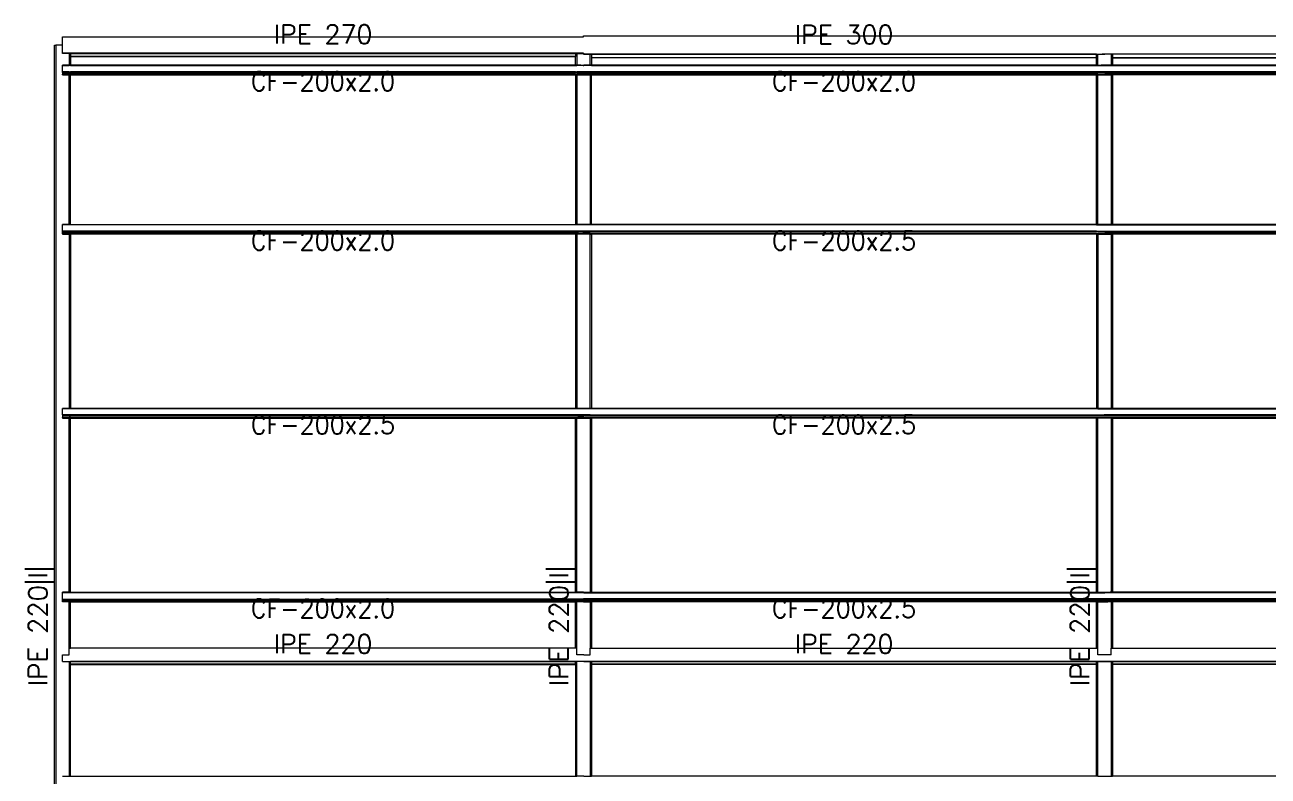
# Model space of a CAD drawing. Header units: millimetres. Extents: x 0 to 149, y -64 to 103.
# Drawn here: x 16.42 to 26.56, y 79.39 to 85.52 of the extents above; entities that cross this region are included whole.
import ezdxf
from ezdxf.enums import TextEntityAlignment as Align

# ---------------------------------------------------------------- set-up
doc = ezdxf.new("R2010")
doc.units = ezdxf.units.MM
doc.layers.add('BARRAS_DE_ACERO', color=7, linetype='Continuous', lineweight=9)
doc.layers.add('REFERENCIA_DE_LAS_BARRAS', color=2, linetype='Continuous', lineweight=9)
doc.styles.add('CYPETXT', font='romans__.ttf', dxfattribs={"height": 0.2})

msp = doc.modelspace()

# ---------------------------------------------------------------- linework, layer by layer
at = {"layer": 'BARRAS_DE_ACERO'}
for p, q in [((16.725, 85.419), (20.975, 85.419)), ((16.725, 85.352), (16.725, 85.419)), ((20.975, 85.419), (20.975, 85.427)), ((16.66, 85.352), (16.67, 85.352)), ((16.66, 75.402), (16.66, 85.352)), ((16.67, 85.352), (16.67, 75.402)), ((16.725, 85.284), (16.725, 85.285)), ((16.78, 85.285), (16.725, 85.285)), ((20.975, 85.285), (16.78, 85.285)), ((16.78, 85.284), (16.78, 85.188)), ((16.79, 85.284), (20.91, 85.284)), ((20.91, 85.259), (16.79, 85.259)), ((16.79, 85.258), (16.79, 85.259)), ((16.79, 85.258), (16.79, 85.188)), ((20.91, 85.284), (20.92, 85.284)), ((20.91, 85.284), (20.91, 85.259)), ((20.91, 85.188), (20.91, 85.258)), ((20.92, 85.284), (20.92, 85.284)), ((20.92, 85.284), (20.975, 85.284)), ((20.975, 85.285), (20.975, 85.284)), ((20.975, 85.277), (20.975, 85.284)), ((20.975, 85.277), (20.978, 85.277)), ((20.975, 85.277), (20.975, 85.277)), ((20.975, 85.277), (20.978, 85.277)), ((20.978, 85.277), (20.978, 85.277)), ((20.978, 85.277), (21.03, 85.277)), ((21.03, 85.277), (25.16, 85.277)), ((21.04, 85.276), (21.03, 85.276)), ((25.16, 85.276), (25.17, 85.276)), ((25.16, 85.248), (25.16, 85.276)), ((25.16, 85.247), (25.16, 85.248)), ((25.16, 85.188), (25.16, 85.247)), ((25.17, 85.277), (25.205, 85.277)), ((25.17, 85.276), (25.17, 85.277)), ((25.17, 85.188), (25.17, 85.276)), ((25.28, 85.277), (25.205, 85.277)), ((25.28, 85.276), (25.28, 85.277)), ((25.29, 85.276), (25.28, 85.276)), ((25.29, 85.248), (29.407, 85.248)), ((25.29, 85.247), (25.29, 85.248)), ((29.407, 85.247), (25.29, 85.247)), ((25.29, 85.247), (25.29, 85.188)), ((16.725, 85.188), (16.725, 85.187)), ((16.728, 85.188), (16.725, 85.188)), ((16.725, 85.186), (16.725, 85.187)), ((16.725, 85.187), (16.728, 85.187)), ((16.725, 85.184), (16.725, 85.186)), ((16.725, 85.186), (16.728, 85.186)), ((16.725, 85.133), (16.725, 85.184)), ((16.725, 85.184), (16.728, 85.184)), ((16.725, 85.132), (16.728, 85.132)), ((16.725, 85.13), (16.725, 85.132)), ((16.725, 85.129), (16.725, 85.13)), ((16.725, 85.13), (16.728, 85.13)), ((16.725, 85.129), (16.78, 85.129)), ((16.725, 85.129), (16.725, 85.129)), ((16.725, 85.127), (16.725, 85.114)), ((16.78, 85.127), (16.725, 85.127)), ((16.725, 85.113), (16.725, 85.114)), ((21.009, 85.113), (16.725, 85.113)), ((16.725, 85.111), (16.725, 85.113)), ((16.725, 85.109), (16.725, 85.111)), ((21.04, 85.111), (16.725, 85.111)), ((16.725, 85.109), (16.728, 85.109)), ((16.728, 85.188), (16.78, 85.188)), ((16.728, 85.188), (16.78, 85.188)), ((16.728, 85.186), (16.78, 85.186)), ((16.78, 85.184), (16.728, 85.184)), ((16.78, 85.133), (16.728, 85.133)), ((16.78, 85.132), (16.728, 85.132)), ((16.78, 85.13), (16.728, 85.13)), ((16.728, 85.109), (16.78, 85.109)), ((16.78, 85.188), (16.79, 85.188)), ((16.79, 85.188), (16.78, 85.188)), ((16.79, 85.186), (16.78, 85.186)), ((16.79, 85.184), (16.78, 85.184)), ((16.78, 85.133), (16.79, 85.133)), ((16.78, 85.132), (16.79, 85.132)), ((16.78, 85.13), (16.79, 85.13)), ((16.79, 85.129), (16.78, 85.129)), ((16.79, 85.129), (16.78, 85.129)), ((16.78, 85.127), (16.79, 85.127)), ((16.78, 83.888), (16.78, 85.109)), ((20.91, 85.188), (16.79, 85.188)), ((16.79, 85.187), (20.91, 85.187)), ((20.91, 85.186), (16.79, 85.186)), ((20.91, 85.133), (16.79, 85.133)), ((18.979, 85.132), (16.79, 85.132)), ((16.79, 85.13), (20.91, 85.13)), ((16.79, 85.129), (17.787, 85.129)), ((16.79, 85.129), (20.91, 85.129)), ((16.79, 85.127), (20.91, 85.127)), ((16.79, 85.109), (20.91, 85.109)), ((17.787, 85.129), (20.91, 85.129)), ((20.91, 85.132), (18.979, 85.132)), ((20.91, 85.188), (20.92, 85.188)), ((20.92, 85.187), (20.91, 85.187)), ((20.91, 85.186), (20.92, 85.186)), ((20.91, 85.133), (20.92, 85.133)), ((20.91, 85.132), (20.92, 85.132)), ((20.92, 85.13), (20.91, 85.13)), ((20.92, 85.129), (20.91, 85.129)), ((20.92, 85.129), (20.91, 85.129)), ((20.92, 85.127), (20.91, 85.127)), ((20.91, 85.109), (20.92, 85.109)), ((20.91, 85.109), (20.91, 83.888)), ((20.92, 85.188), (20.963, 85.188)), ((20.952, 85.187), (20.92, 85.187)), ((20.972, 85.186), (20.92, 85.186)), ((21.03, 85.133), (20.92, 85.133)), ((20.92, 85.132), (21.04, 85.132)), ((20.92, 85.13), (21.04, 85.13)), ((25.16, 85.129), (20.92, 85.129)), ((20.92, 85.129), (21.03, 85.129)), ((20.92, 85.127), (25.16, 85.127)), ((20.92, 85.109), (20.978, 85.109)), ((20.92, 85.109), (20.92, 83.888)), ((20.952, 85.187), (20.972, 85.187)), ((20.963, 85.188), (20.972, 85.188)), ((20.972, 85.188), (20.978, 85.188)), ((20.972, 85.187), (20.978, 85.187)), ((20.972, 85.187), (20.972, 85.187)), ((20.972, 85.186), (20.972, 85.186)), ((20.973, 85.184), (20.978, 85.184)), ((20.978, 85.188), (21.03, 85.188)), ((20.978, 85.188), (21.03, 85.188)), ((21.03, 85.187), (20.978, 85.187)), ((21.03, 85.186), (20.978, 85.186)), ((21.03, 85.184), (20.978, 85.184)), ((20.978, 85.109), (21.03, 85.109)), ((25.16, 85.113), (21.009, 85.113)), ((21.04, 85.188), (21.03, 85.188)), ((21.03, 85.187), (21.04, 85.187)), ((21.04, 85.186), (21.03, 85.186)), ((21.04, 85.184), (21.03, 85.184)), ((21.04, 85.133), (21.03, 85.133)), ((22.037, 85.129), (21.03, 85.129)), ((25.16, 85.188), (21.04, 85.188)), ((25.16, 85.187), (21.04, 85.187)), ((25.16, 85.186), (21.04, 85.186)), ((21.04, 85.184), (25.16, 85.184)), ((21.04, 85.133), (25.16, 85.133)), ((25.16, 85.13), (21.04, 85.13)), ((25.165, 85.111), (21.04, 85.111)), ((21.04, 85.109), (25.16, 85.109)), ((25.16, 85.129), (22.037, 85.129)), ((25.168, 85.188), (25.16, 85.188)), ((25.16, 85.188), (25.17, 85.188)), ((25.16, 85.187), (25.17, 85.187)), ((25.17, 85.186), (25.16, 85.186)), ((25.16, 85.184), (25.17, 85.184)), ((25.17, 85.133), (25.16, 85.133)), ((25.17, 85.13), (25.16, 85.13)), ((25.17, 85.129), (25.16, 85.129)), ((25.17, 85.129), (25.16, 85.129)), ((25.16, 85.127), (25.17, 85.127)), ((25.17, 85.114), (25.16, 85.114)), ((25.16, 85.113), (25.17, 85.113)), ((25.16, 83.888), (25.16, 85.109)), ((25.17, 85.111), (25.165, 85.111)), ((25.168, 85.188), (25.17, 85.188)), ((25.17, 85.188), (25.213, 85.188)), ((25.17, 85.188), (25.17, 85.188)), ((25.17, 85.188), (25.17, 85.188)), ((25.17, 85.188), (25.17, 85.188)), ((25.17, 85.188), (25.228, 85.188)), ((25.17, 85.187), (25.197, 85.187)), ((25.17, 85.187), (25.17, 85.187)), ((25.222, 85.186), (25.17, 85.186)), ((25.17, 85.184), (25.228, 85.184)), ((25.17, 85.133), (25.228, 85.133)), ((25.17, 85.133), (25.17, 85.133)), ((25.17, 85.132), (25.17, 85.132)), ((25.228, 85.132), (25.17, 85.132)), ((25.17, 85.13), (25.17, 85.13)), ((25.17, 85.13), (25.228, 85.13)), ((25.17, 85.129), (25.17, 85.129)), ((25.228, 85.129), (25.17, 85.129)), ((25.228, 85.129), (25.17, 85.129)), ((25.17, 85.129), (25.17, 85.129)), ((25.17, 85.114), (25.17, 85.114)), ((29.407, 85.114), (25.17, 85.114)), ((25.17, 85.113), (25.17, 85.113)), ((29.407, 85.113), (25.17, 85.113)), ((25.17, 85.111), (25.17, 85.111)), ((25.17, 85.111), (29.407, 85.111)), ((25.17, 85.109), (25.228, 85.109)), ((25.222, 85.187), (25.197, 85.187)), ((25.222, 85.188), (25.213, 85.188)), ((25.222, 85.188), (25.228, 85.188)), ((25.228, 85.187), (25.222, 85.187)), ((25.222, 85.186), (25.228, 85.186)), ((29.478, 85.188), (25.228, 85.188)), ((25.228, 85.188), (25.28, 85.188)), ((25.244, 85.187), (25.228, 85.187)), ((25.228, 85.186), (25.26, 85.186)), ((25.228, 85.184), (25.29, 85.184)), ((29.478, 85.133), (25.228, 85.133)), ((25.228, 85.132), (29.407, 85.132)), ((25.228, 85.13), (25.28, 85.13)), ((25.228, 85.129), (33.657, 85.129)), ((29.478, 85.186), (25.26, 85.186)), ((25.28, 85.13), (29.47, 85.13)), ((16.725, 83.888), (16.725, 83.887)), ((16.728, 83.888), (16.725, 83.888)), ((16.725, 83.886), (16.725, 83.887)), ((16.728, 83.887), (16.725, 83.887)), ((16.728, 83.886), (16.725, 83.886)), ((16.725, 83.884), (16.725, 83.886)), ((16.725, 83.833), (16.725, 83.884)), ((16.725, 83.884), (16.728, 83.884)), ((16.771, 83.888), (16.728, 83.888)), ((16.728, 83.887), (20.956, 83.887)), ((20.975, 83.886), (16.728, 83.886)), ((20.975, 83.884), (16.728, 83.884)), ((16.771, 83.888), (20.975, 83.888)), ((16.78, 83.888), (16.79, 83.888)), ((16.79, 83.888), (20.91, 83.888)), ((20.956, 83.887), (20.975, 83.887)), ((20.975, 83.887), (20.975, 83.888)), ((20.975, 83.888), (21.03, 83.888)), ((20.975, 83.888), (20.975, 83.888)), ((20.975, 83.888), (21.03, 83.888)), ((25.16, 83.887), (20.975, 83.887)), ((20.975, 83.886), (20.975, 83.887)), ((20.975, 83.887), (20.975, 83.887)), ((20.975, 83.886), (20.975, 83.886)), ((25.17, 83.884), (20.975, 83.884)), ((20.975, 83.884), (20.975, 83.884)), ((21.03, 83.888), (25.16, 83.888)), ((25.16, 83.888), (21.04, 83.888)), ((25.16, 83.888), (25.17, 83.888)), ((25.16, 83.888), (25.16, 83.888)), ((25.16, 83.888), (25.17, 83.888)), ((25.17, 83.887), (25.16, 83.887)), ((25.16, 83.886), (25.17, 83.886)), ((25.222, 83.888), (25.17, 83.888)), ((25.17, 83.888), (25.222, 83.888)), ((25.17, 83.887), (29.478, 83.887)), ((25.222, 83.886), (25.17, 83.886)), ((25.17, 83.884), (25.222, 83.884)), ((25.222, 83.888), (25.228, 83.888)), ((29.531, 83.888), (25.222, 83.888)), ((25.222, 83.886), (29.478, 83.886)), ((33.657, 83.884), (25.222, 83.884)), ((25.228, 83.888), (25.28, 83.888)), ((25.29, 83.888), (29.407, 83.888)), ((16.725, 83.832), (16.725, 83.833)), ((16.725, 83.833), (16.728, 83.833)), ((16.725, 83.83), (16.725, 83.832)), ((16.728, 83.832), (16.725, 83.832)), ((16.725, 83.829), (16.725, 83.83)), ((16.725, 83.83), (16.728, 83.83)), ((16.725, 83.829), (16.725, 83.829)), ((16.725, 83.827), (16.725, 83.829)), ((16.725, 83.829), (16.78, 83.829)), ((16.725, 83.829), (16.79, 83.829)), ((16.725, 83.814), (16.725, 83.827)), ((16.725, 83.827), (16.79, 83.827)), ((16.725, 83.813), (16.725, 83.814)), ((16.78, 83.814), (16.725, 83.814)), ((16.725, 83.811), (16.725, 83.813)), ((16.778, 83.813), (16.725, 83.813)), ((16.78, 83.833), (16.728, 83.833)), ((16.728, 83.832), (16.78, 83.832)), ((16.78, 83.83), (16.728, 83.83)), ((16.78, 83.813), (16.778, 83.813)), ((20.975, 83.833), (16.78, 83.833)), ((16.78, 83.832), (16.79, 83.832)), ((16.78, 83.83), (16.79, 83.83)), ((16.79, 83.829), (16.78, 83.829)), ((20.91, 83.814), (16.78, 83.814)), ((16.78, 83.813), (16.79, 83.813)), ((16.79, 83.811), (16.78, 83.811)), ((16.78, 83.809), (16.79, 83.809)), ((20.975, 83.832), (16.79, 83.832)), ((20.975, 83.83), (16.79, 83.83)), ((20.91, 83.829), (16.79, 83.829)), ((16.79, 83.829), (20.975, 83.829)), ((20.91, 83.827), (16.79, 83.827)), ((20.91, 83.813), (16.79, 83.813)), ((20.92, 83.811), (16.79, 83.811)), ((20.975, 83.829), (20.91, 83.829)), ((20.972, 83.827), (20.91, 83.827)), ((20.92, 83.814), (20.91, 83.814)), ((20.92, 83.809), (20.91, 83.809)), ((20.91, 83.809), (20.91, 82.388)), ((20.933, 83.814), (20.92, 83.814)), ((20.92, 83.811), (20.973, 83.811)), ((20.933, 83.814), (20.969, 83.814)), ((20.933, 83.813), (20.972, 83.813)), ((20.972, 83.814), (20.969, 83.814)), ((20.972, 83.827), (20.975, 83.827)), ((20.975, 83.829), (20.975, 83.829)), ((20.975, 83.829), (20.975, 83.829)), ((20.975, 83.827), (20.975, 83.829)), ((21.03, 83.829), (20.975, 83.829)), ((20.975, 83.829), (20.975, 83.829)), ((20.975, 83.829), (20.975, 83.829)), ((20.975, 83.827), (20.975, 83.827)), ((20.975, 83.827), (21.03, 83.827)), ((20.975, 83.814), (20.975, 83.827)), ((21.03, 83.814), (20.975, 83.814)), ((20.975, 83.814), (20.975, 83.813)), ((21.04, 83.813), (20.975, 83.813)), ((25.16, 83.834), (20.978, 83.834)), ((25.16, 83.832), (20.978, 83.832)), ((25.16, 83.83), (20.978, 83.83)), ((20.978, 83.811), (21.03, 83.811)), ((25.16, 83.829), (21.03, 83.829)), ((21.04, 83.829), (21.03, 83.829)), ((21.03, 83.827), (21.04, 83.827)), ((21.03, 83.814), (21.039, 83.814)), ((25.228, 83.811), (21.03, 83.811)), ((21.03, 83.809), (21.04, 83.809)), ((21.04, 83.814), (21.039, 83.814)), ((21.04, 83.829), (25.16, 83.829)), ((25.16, 83.827), (21.04, 83.827)), ((21.04, 83.814), (25.228, 83.814)), ((25.16, 83.834), (25.228, 83.834)), ((25.17, 83.83), (25.16, 83.83)), ((25.17, 83.829), (25.16, 83.829)), ((25.17, 83.827), (25.16, 83.827)), ((25.16, 83.809), (25.17, 83.809)), ((25.17, 83.83), (25.18, 83.83)), ((25.17, 83.829), (25.228, 83.829)), ((25.228, 83.827), (25.17, 83.827)), ((25.17, 83.809), (25.17, 82.388)), ((25.17, 83.809), (25.228, 83.809)), ((25.228, 83.83), (25.18, 83.83)), ((25.228, 83.834), (29.407, 83.834)), ((29.407, 83.832), (25.228, 83.832)), ((29.407, 83.83), (25.228, 83.83)), ((25.228, 83.829), (29.407, 83.829)), ((25.228, 83.829), (29.407, 83.829)), ((25.228, 83.827), (29.407, 83.827)), ((29.407, 83.814), (25.228, 83.814)), ((25.228, 83.811), (25.245, 83.811)), ((29.407, 83.811), (25.245, 83.811)), ((25.29, 83.809), (25.28, 83.809)), ((20.978, 82.388), (16.725, 82.388)), ((16.78, 82.388), (16.725, 82.388)), ((16.725, 82.387), (16.79, 82.387)), ((16.725, 82.386), (16.725, 82.387)), ((16.725, 82.386), (21.04, 82.386)), ((16.725, 82.384), (16.725, 82.386)), ((16.725, 82.334), (16.725, 82.384)), ((20.982, 82.384), (16.725, 82.384)), ((16.79, 82.388), (20.91, 82.388)), ((21.03, 82.387), (16.79, 82.387)), ((20.978, 82.388), (21.03, 82.388)), ((20.978, 82.388), (21.03, 82.388)), ((25.17, 82.384), (20.982, 82.384)), ((25.16, 82.388), (21.03, 82.388)), ((21.03, 82.388), (21.04, 82.388)), ((25.16, 82.388), (21.04, 82.388)), ((25.228, 82.386), (21.04, 82.386)), ((25.17, 82.388), (25.16, 82.388)), ((25.17, 82.388), (25.228, 82.388)), ((25.228, 82.388), (25.17, 82.388)), ((25.17, 82.384), (25.228, 82.384)), ((25.228, 82.388), (25.28, 82.388)), ((25.271, 82.388), (25.228, 82.388)), ((29.478, 82.386), (25.228, 82.386)), ((25.271, 82.388), (29.46, 82.388)), ((25.29, 82.388), (29.407, 82.388)), ((29.407, 82.387), (25.29, 82.387)), ((16.725, 82.313), (16.725, 82.314)), ((16.725, 82.314), (20.978, 82.314)), ((16.725, 82.311), (16.725, 82.313)), ((20.978, 82.313), (16.725, 82.313)), ((16.725, 82.311), (16.725, 82.309)), ((20.978, 82.311), (16.725, 82.311)), ((16.725, 82.309), (16.728, 82.309)), ((16.728, 82.309), (16.78, 82.309)), ((21.03, 82.334), (16.78, 82.334)), ((16.78, 82.332), (16.79, 82.332)), ((16.78, 82.33), (16.79, 82.33)), ((16.78, 82.329), (16.79, 82.329)), ((16.78, 82.329), (16.79, 82.329)), ((16.78, 82.327), (16.79, 82.327)), ((16.78, 80.888), (16.78, 82.309)), ((18.978, 82.332), (16.79, 82.332)), ((20.91, 82.33), (16.79, 82.33)), ((16.79, 82.329), (20.92, 82.329)), ((17.895, 82.329), (16.79, 82.329)), ((20.928, 82.327), (16.79, 82.327)), ((16.79, 82.309), (20.91, 82.309)), ((20.92, 82.329), (17.895, 82.329)), ((20.91, 82.332), (18.978, 82.332)), ((20.91, 82.332), (25.17, 82.332)), ((20.91, 82.33), (20.92, 82.33)), ((20.91, 80.888), (20.91, 82.309)), ((20.975, 82.33), (20.92, 82.33)), ((20.92, 82.329), (22.145, 82.329)), ((20.975, 82.329), (20.92, 82.329)), ((20.92, 82.309), (20.978, 82.309)), ((20.928, 82.327), (20.978, 82.327)), ((20.975, 82.33), (25.225, 82.33)), ((25.16, 82.329), (20.975, 82.329)), ((25.17, 82.327), (20.978, 82.327)), ((20.978, 82.314), (21, 82.314)), ((20.978, 82.313), (20.983, 82.313)), ((20.978, 82.311), (21.001, 82.311)), ((20.978, 82.309), (21.03, 82.309)), ((21, 82.313), (20.983, 82.313)), ((25.16, 82.314), (21, 82.314)), ((21, 82.313), (21.023, 82.313)), ((21.03, 82.311), (21.001, 82.311)), ((25.16, 82.313), (21.023, 82.313)), ((21.03, 82.334), (25.222, 82.334)), ((21.03, 82.311), (25.29, 82.311)), ((21.03, 82.309), (21.04, 82.309)), ((25.17, 82.329), (22.145, 82.329)), ((25.16, 82.329), (25.228, 82.329)), ((29.461, 82.314), (25.16, 82.314)), ((25.16, 82.313), (25.29, 82.313)), ((25.16, 80.888), (25.16, 82.309)), ((25.222, 82.332), (25.17, 82.332)), ((29.472, 82.327), (25.17, 82.327)), ((25.17, 82.327), (25.17, 82.327)), ((25.228, 82.309), (25.17, 82.309)), ((25.225, 82.334), (25.222, 82.334)), ((25.225, 82.332), (25.222, 82.332)), ((25.225, 82.334), (25.228, 82.334)), ((25.225, 82.332), (25.228, 82.332)), ((25.225, 82.33), (25.228, 82.33)), ((29.472, 82.334), (25.228, 82.334)), ((29.472, 82.332), (25.228, 82.332)), ((25.228, 82.33), (29.464, 82.33)), ((25.228, 82.329), (25.279, 82.329)), ((25.28, 82.309), (25.228, 82.309)), ((25.279, 82.329), (29.469, 82.329)), ((25.29, 82.313), (29.461, 82.313)), ((29.461, 82.311), (25.29, 82.311)), ((29.47, 82.329), (26.395, 82.329)), ((16.728, 80.888), (16.725, 80.888)), ((16.725, 80.887), (16.725, 80.888)), ((16.725, 80.886), (16.725, 80.887)), ((20.973, 80.887), (16.725, 80.887)), ((20.975, 80.886), (16.725, 80.886)), ((16.725, 80.884), (16.725, 80.886)), ((16.725, 80.833), (16.725, 80.884)), ((20.975, 80.884), (16.725, 80.884)), ((16.725, 80.832), (16.725, 80.833)), ((16.725, 80.833), (16.78, 80.833)), ((16.725, 80.832), (18.979, 80.832)), ((16.725, 80.83), (16.725, 80.832)), ((16.725, 80.829), (16.725, 80.83)), ((16.725, 80.83), (20.975, 80.83)), ((16.771, 80.888), (16.728, 80.888)), ((16.771, 80.888), (16.78, 80.888)), ((16.78, 80.888), (16.79, 80.888)), ((16.78, 80.888), (20.91, 80.888)), ((16.78, 80.833), (20.975, 80.833)), ((16.79, 80.888), (20.91, 80.888)), ((20.975, 80.832), (18.979, 80.832)), ((20.91, 80.888), (20.975, 80.888)), ((20.92, 80.888), (20.91, 80.888)), ((20.975, 80.888), (20.92, 80.888)), ((20.975, 80.887), (20.973, 80.887)), ((20.975, 80.888), (20.975, 80.888)), ((20.975, 80.888), (20.975, 80.888)), ((20.975, 80.887), (20.975, 80.888)), ((20.975, 80.887), (20.978, 80.887)), ((20.975, 80.887), (20.975, 80.886)), ((20.975, 80.886), (20.978, 80.886)), ((20.975, 80.884), (20.975, 80.884)), ((20.978, 80.884), (20.975, 80.884)), ((20.978, 80.832), (20.975, 80.832)), ((20.975, 80.83), (25.218, 80.83)), ((20.975, 80.83), (20.975, 80.829)), ((20.975, 80.83), (20.975, 80.83)), ((25.197, 80.887), (20.978, 80.887)), ((20.978, 80.886), (25.22, 80.886)), ((20.978, 80.884), (25.222, 80.884)), ((25.225, 80.834), (20.978, 80.834)), ((20.978, 80.832), (22.897, 80.832)), ((21.04, 80.888), (25.16, 80.888)), ((22.897, 80.832), (25.222, 80.832)), ((25.16, 80.888), (25.17, 80.888)), ((25.17, 80.888), (25.228, 80.888)), ((25.197, 80.887), (25.221, 80.887)), ((25.22, 80.886), (25.222, 80.886)), ((25.222, 80.887), (25.221, 80.887)), ((25.226, 80.887), (25.222, 80.887)), ((25.228, 80.886), (25.222, 80.886)), ((25.222, 80.884), (25.228, 80.884)), ((25.228, 80.832), (25.222, 80.832)), ((25.228, 80.834), (25.225, 80.834)), ((25.228, 80.83), (25.225, 80.83)), ((25.226, 80.887), (25.228, 80.887)), ((25.228, 80.888), (25.28, 80.888)), ((25.228, 80.888), (25.271, 80.888)), ((25.228, 80.887), (29.471, 80.887)), ((29.407, 80.884), (25.228, 80.884)), ((29.407, 80.834), (25.228, 80.834)), ((25.228, 80.832), (29.407, 80.832)), ((25.228, 80.83), (29.407, 80.83)), ((25.28, 80.888), (25.271, 80.888)), ((29.466, 80.888), (25.28, 80.888)), ((16.79, 80.829), (16.725, 80.829)), ((16.725, 80.829), (16.725, 80.829)), ((16.725, 80.827), (16.725, 80.829)), ((16.725, 80.829), (17.787, 80.829)), ((16.725, 80.827), (20.953, 80.827)), ((16.725, 80.814), (16.725, 80.827)), ((16.725, 80.813), (16.725, 80.814)), ((20.975, 80.814), (16.725, 80.814)), ((16.725, 80.811), (16.725, 80.813)), ((16.725, 80.813), (20.975, 80.813)), ((16.725, 80.809), (16.725, 80.811)), ((16.728, 80.811), (16.725, 80.811)), ((16.728, 80.809), (16.725, 80.809)), ((16.78, 80.811), (16.728, 80.811)), ((20.975, 80.811), (16.78, 80.811)), ((20.975, 80.829), (16.79, 80.829)), ((16.79, 80.809), (20.91, 80.809)), ((20.975, 80.829), (17.787, 80.829)), ((20.91, 80.432), (20.91, 80.809)), ((20.975, 80.829), (25.16, 80.829)), ((25.16, 80.827), (20.975, 80.827)), ((20.975, 80.827), (20.975, 80.827)), ((20.975, 80.814), (20.975, 80.813)), ((20.975, 80.811), (20.975, 80.811)), ((20.978, 80.811), (20.975, 80.811)), ((20.978, 80.809), (20.977, 80.809)), ((25.16, 80.811), (20.978, 80.811)), ((20.978, 80.809), (21.03, 80.809)), ((21.04, 80.809), (21.03, 80.809)), ((21.03, 80.809), (21.03, 80.432)), ((25.16, 80.829), (21.058, 80.829)), ((25.222, 80.829), (25.16, 80.829)), ((25.16, 80.829), (25.17, 80.829)), ((25.16, 80.827), (25.17, 80.827)), ((25.16, 80.814), (25.17, 80.814)), ((25.16, 80.813), (25.17, 80.813)), ((25.16, 80.811), (25.17, 80.811)), ((25.222, 80.829), (25.17, 80.829)), ((25.222, 80.827), (25.17, 80.827)), ((25.228, 80.814), (25.17, 80.814)), ((25.228, 80.813), (25.17, 80.813)), ((25.228, 80.811), (25.17, 80.811)), ((25.17, 80.809), (25.228, 80.809)), ((25.228, 80.829), (25.222, 80.829)), ((25.225, 80.829), (25.222, 80.829)), ((25.222, 80.827), (25.225, 80.827)), ((25.225, 80.829), (25.228, 80.829)), ((25.225, 80.827), (25.228, 80.827)), ((26.395, 80.829), (25.228, 80.829)), ((25.228, 80.829), (29.407, 80.829)), ((25.228, 80.827), (29.407, 80.827)), ((29.472, 80.814), (25.228, 80.814)), ((25.228, 80.813), (25.272, 80.813)), ((25.228, 80.811), (25.253, 80.811)), ((25.28, 80.809), (25.228, 80.809)), ((29.407, 80.811), (25.253, 80.811)), ((25.28, 80.809), (25.28, 80.432)), ((25.29, 80.809), (25.28, 80.809)), ((29.407, 80.829), (26.395, 80.829)), ((16.78, 80.432), (16.79, 80.432)), ((20.91, 80.432), (16.79, 80.432)), ((21.03, 80.432), (21.04, 80.432)), ((21.03, 80.377), (21.03, 80.432)), ((25.16, 80.432), (25.17, 80.432)), ((25.17, 80.377), (25.17, 80.432)), ((25.28, 80.377), (25.28, 80.432)), ((25.28, 80.432), (25.29, 80.432)), ((25.29, 80.432), (29.407, 80.432)), ((16.725, 80.322), (16.725, 80.377)), ((20.978, 80.377), (21.03, 80.377)), ((25.28, 80.377), (25.17, 80.377)), ((16.725, 80.322), (16.79, 80.322)), ((16.725, 80.322), (16.725, 80.322)), ((16.725, 80.322), (16.78, 80.322)), ((16.78, 80.321), (16.78, 80.322)), ((20.91, 80.322), (16.79, 80.322)), ((20.92, 80.322), (20.91, 80.322)), ((20.91, 80.321), (20.92, 80.321)), ((20.92, 80.322), (20.92, 80.321)), ((20.978, 80.322), (20.92, 80.322)), ((20.972, 80.322), (20.92, 80.322)), ((20.92, 79.388), (20.92, 80.321)), ((20.978, 80.322), (20.972, 80.322)), ((29.446, 80.322), (20.978, 80.322)), ((20.978, 80.322), (21.03, 80.322)), ((21.03, 80.321), (21.03, 80.322)), ((21.03, 80.321), (21.04, 80.321)), ((25.16, 80.301), (25.16, 80.321)), ((25.16, 80.3), (25.16, 80.301)), ((25.17, 80.322), (25.28, 80.322)), ((25.17, 80.321), (25.17, 80.322)), ((25.28, 80.321), (25.28, 80.322)), ((25.28, 80.321), (25.29, 80.321)), ((16.728, 79.388), (16.78, 79.388)), ((16.79, 79.388), (20.91, 79.388)), ((20.978, 79.388), (20.92, 79.388)), ((20.978, 79.388), (21.03, 79.388)), ((25.16, 79.388), (21.04, 79.388)), ((25.17, 79.388), (25.16, 79.388)), ((25.17, 79.388), (25.228, 79.388)), ((25.228, 79.388), (25.28, 79.388))]:
    msp.add_line(p, q, dxfattribs=at)
for points in [[(20.975, 85.427), (29.475, 85.427), (29.475, 85.407), (37.975, 85.407)], [(16.725, 85.285), (16.725, 85.352), (16.67, 85.352)], [(16.78, 85.284), (16.78, 85.284), (16.725, 85.284)], [(16.78, 85.284), (16.79, 85.284), (16.79, 85.259)], [(16.79, 85.258), (20.91, 85.258), (20.91, 85.259)], [(20.92, 85.284), (20.92, 85.188), (20.978, 85.188)], [(21.03, 85.188), (21.03, 85.276), (21.03, 85.277), (20.978, 85.277)], [(25.16, 85.276), (21.04, 85.276), (21.04, 85.248)], [(25.16, 85.248), (21.04, 85.248), (21.04, 85.247)], [(25.16, 85.247), (21.04, 85.247), (21.04, 85.188)], [(25.16, 85.277), (25.206, 85.277), (25.228, 85.277), (25.228, 85.277)], [(29.407, 85.277), (25.28, 85.277), (25.228, 85.277)], [(25.28, 85.276), (25.28, 85.188), (25.29, 85.188)], [(29.407, 85.277), (29.407, 85.276), (25.29, 85.276), (25.29, 85.248)], [(25.29, 85.188), (29.407, 85.188), (29.407, 85.247)], [(16.728, 85.188), (16.725, 85.188), (16.725, 85.188)], [(16.725, 85.132), (16.725, 85.133), (16.728, 85.133)], [(16.725, 85.127), (16.725, 85.129), (16.78, 85.129)], [(16.725, 85.114), (20.972, 85.114), (25.16, 85.114)], [(16.79, 85.187), (16.78, 85.187), (16.728, 85.187)], [(16.79, 83.888), (16.79, 85.109), (16.78, 85.109)], [(16.79, 85.188), (20.91, 85.188), (20.92, 85.188)], [(16.79, 85.184), (20.91, 85.184), (20.92, 85.184)], [(20.973, 85.184), (20.972, 85.184), (20.92, 85.184)], [(20.972, 85.186), (20.973, 85.186), (20.978, 85.186)], [(25.16, 85.188), (21.04, 85.188), (21.03, 85.188)], [(25.17, 85.132), (25.16, 85.132), (21.04, 85.132)], [(25.17, 83.888), (25.17, 85.109), (25.16, 85.109)], [(29.407, 85.127), (25.17, 85.127), (25.17, 85.127)], [(29.407, 85.129), (26.287, 85.129), (25.228, 85.129)], [(25.228, 85.109), (25.28, 85.109), (25.29, 85.109)], [(33.728, 85.187), (29.542, 85.187), (29.478, 85.187), (25.244, 85.187)], [(25.28, 85.109), (25.28, 83.888), (25.29, 83.888)], [(25.29, 85.184), (29.478, 85.184), (29.542, 85.184)], [(29.407, 85.109), (25.29, 85.109), (25.29, 83.888)], [(16.725, 83.888), (16.725, 83.888), (16.728, 83.888), (16.78, 83.888)], [(20.972, 83.888), (20.92, 83.888), (20.91, 83.888)], [(20.975, 83.888), (20.975, 83.888), (20.975, 83.888), (20.972, 83.888)], [(25.16, 83.886), (20.975, 83.886), (20.975, 83.884)], [(16.78, 83.811), (16.725, 83.811), (16.725, 83.809), (16.78, 83.809), (16.78, 82.388), (16.79, 82.388)], [(20.91, 83.809), (16.79, 83.809), (16.79, 82.388)], [(20.933, 83.813), (20.92, 83.813), (20.91, 83.813)], [(20.975, 83.809), (20.92, 83.809), (20.92, 82.388)], [(20.972, 83.814), (20.975, 83.814), (20.975, 83.814)], [(20.972, 83.813), (20.975, 83.813), (20.975, 83.813)], [(20.975, 83.809), (20.975, 83.811), (20.973, 83.811)], [(20.978, 83.834), (20.975, 83.834), (20.975, 83.833), (20.975, 83.832)], [(20.978, 83.832), (20.975, 83.832), (20.975, 83.832), (20.975, 83.83)], [(21.03, 83.829), (20.975, 83.829), (20.975, 83.83)], [(20.978, 83.83), (20.975, 83.83), (20.975, 83.83)], [(20.978, 83.811), (20.975, 83.811), (20.975, 83.811)], [(20.978, 83.809), (20.975, 83.809), (20.975, 83.809)], [(21.03, 82.388), (21.03, 83.809), (20.978, 83.809)], [(29.407, 83.813), (25.228, 83.813), (21.04, 83.813)], [(25.16, 83.809), (21.04, 83.809), (21.04, 82.388)], [(25.16, 83.832), (25.17, 83.832), (25.228, 83.832)], [(25.228, 83.829), (25.17, 83.829), (25.16, 83.829)], [(25.16, 83.809), (25.16, 82.388), (25.17, 82.388)], [(25.228, 83.809), (25.28, 83.809), (25.28, 82.388), (25.29, 82.388)], [(29.407, 83.809), (25.29, 83.809), (25.29, 82.388)], [(16.725, 82.387), (16.725, 82.388), (16.725, 82.388)], [(20.978, 82.388), (20.92, 82.388), (20.91, 82.388)], [(21.03, 82.387), (25.228, 82.387), (25.29, 82.387)], [(25.228, 82.384), (29.478, 82.384), (29.542, 82.384)], [(16.78, 82.334), (16.725, 82.334), (16.725, 82.332)], [(16.78, 82.332), (16.725, 82.332), (16.725, 82.33)], [(16.78, 82.33), (16.725, 82.33), (16.725, 82.329)], [(16.78, 82.329), (16.725, 82.329), (16.725, 82.329)], [(16.78, 82.329), (16.725, 82.329), (16.725, 82.327)], [(16.78, 82.327), (16.725, 82.327), (16.725, 82.314)], [(16.79, 80.888), (16.79, 82.309), (16.78, 82.309)], [(20.92, 80.888), (20.92, 82.309), (20.91, 82.309)], [(21.03, 82.309), (21.03, 80.888), (21.04, 80.888)], [(25.16, 82.309), (21.04, 82.309), (21.04, 80.888)], [(25.17, 80.888), (25.17, 82.309), (25.16, 82.309)], [(25.17, 82.329), (25.29, 82.329), (26.395, 82.329)], [(25.28, 82.309), (25.29, 82.309), (25.29, 80.888)], [(25.28, 82.309), (25.28, 80.888), (25.29, 80.888)], [(25.29, 82.309), (29.407, 82.309), (29.478, 82.309)], [(16.725, 80.888), (16.725, 80.888), (16.728, 80.888), (16.78, 80.888)], [(20.975, 80.888), (20.975, 80.888), (21.03, 80.888)], [(20.975, 80.888), (20.975, 80.888), (20.976, 80.888), (21.03, 80.888), (25.213, 80.888)], [(20.975, 80.887), (20.975, 80.887), (20.975, 80.887)], [(20.975, 80.886), (20.975, 80.886), (20.975, 80.884)], [(20.978, 80.834), (20.975, 80.834), (20.975, 80.833)], [(20.975, 80.833), (20.975, 80.832), (20.975, 80.832)], [(20.975, 80.832), (20.975, 80.83), (20.975, 80.83)], [(25.213, 80.888), (25.222, 80.888), (25.228, 80.888)], [(25.218, 80.83), (25.222, 80.83), (25.225, 80.83)], [(29.454, 80.886), (25.234, 80.886), (25.228, 80.886)], [(29.472, 80.888), (29.407, 80.888), (25.29, 80.888)], [(16.78, 80.432), (16.78, 80.809), (16.728, 80.809)], [(16.79, 80.432), (16.79, 80.809), (16.78, 80.809)], [(20.92, 80.432), (20.92, 80.809), (20.91, 80.809)], [(20.975, 80.809), (20.975, 80.809), (20.92, 80.809)], [(20.975, 80.814), (20.975, 80.827), (20.953, 80.827)], [(20.975, 80.829), (20.975, 80.829), (20.975, 80.829), (20.978, 80.829), (21.058, 80.829)], [(20.975, 80.829), (20.975, 80.827), (20.975, 80.827)], [(20.975, 80.829), (20.975, 80.829), (20.975, 80.829)], [(25.16, 80.814), (20.975, 80.814), (20.975, 80.814)], [(25.16, 80.813), (20.975, 80.813), (20.975, 80.813)], [(20.975, 80.811), (20.975, 80.809), (20.977, 80.809)], [(25.16, 80.809), (21.04, 80.809), (21.04, 80.432)], [(21.04, 80.432), (25.16, 80.432), (25.16, 80.809)], [(25.17, 80.432), (25.17, 80.809), (25.16, 80.809)], [(25.272, 80.813), (29.416, 80.813), (29.472, 80.813)], [(29.407, 80.809), (25.29, 80.809), (25.29, 80.432)], [(16.725, 80.377), (16.78, 80.377), (16.78, 80.432)], [(20.978, 80.377), (20.92, 80.377), (20.92, 80.432), (20.91, 80.432)], [(16.79, 80.301), (16.79, 80.321), (16.78, 80.321)], [(16.78, 80.321), (16.78, 79.388), (16.79, 79.388), (16.79, 80.3)], [(20.91, 80.301), (20.91, 80.321), (16.79, 80.321)], [(20.91, 80.3), (20.91, 79.388), (20.92, 79.388)], [(21.03, 80.321), (21.03, 79.388), (21.04, 79.388)], [(25.16, 80.321), (21.04, 80.321), (21.04, 80.301)], [(25.16, 80.301), (21.04, 80.301), (21.04, 80.3)], [(25.16, 79.388), (25.16, 80.3), (21.04, 80.3), (21.04, 79.388)], [(25.17, 79.388), (25.17, 80.321), (25.16, 80.321)], [(25.28, 80.321), (25.28, 79.388), (25.29, 79.388)], [(29.407, 80.321), (25.29, 80.321), (25.29, 80.301)], [(29.407, 80.301), (25.29, 80.301), (25.29, 80.3)], [(29.407, 80.3), (25.29, 80.3), (25.29, 79.388)], [(16.725, 79.388), (16.725, 79.388), (16.728, 79.388)], [(29.478, 79.388), (29.407, 79.388), (25.29, 79.388)]]:
    msp.add_lwpolyline(points, dxfattribs=at)
for points in [[(21.03, 85.109), (21.03, 83.888), (21.04, 83.888), (21.04, 85.109), (21.03, 85.109)], [(16.79, 80.3), (20.91, 80.3), (20.91, 80.301), (16.79, 80.301), (16.79, 80.3)]]:
    msp.add_lwpolyline(points, close=True, dxfattribs=at)

# ---------------------------------------------------------------- texts
at = {"layer": 'REFERENCIA_DE_LAS_BARRAS', "style": 'CYPETXT'}
for s, width, p, p2 in [('IPE 270', 0.844169, (18.447, 85.363), (19.253, 85.363)), ('IPE 300', 0.844169, (22.697, 85.361), (23.503, 85.361)), ('CF-200x2.0', 0.812714, (18.261, 84.979), (19.438, 84.979)), ('CF-200x2.0', 0.812714, (22.511, 84.979), (23.688, 84.979)), ('CF-200x2.0', 0.812714, (18.261, 83.679), (19.438, 83.679)), ('CF-200x2.5', 0.812714, (22.511, 83.679), (23.688, 83.679)), ('CF-200x2.5', 0.812714, (18.261, 82.179), (19.438, 82.179)), ('CF-200x2.5', 0.812714, (22.511, 82.179), (23.688, 82.179)), ('CF-200x2.0', 0.812714, (18.261, 80.679), (19.438, 80.679)), ('CF-200x2.5', 0.812714, (22.511, 80.679), (23.688, 80.679)), ('IPE 220', 0.844169, (18.447, 80.39), (19.253, 80.39)), ('IPE 220', 0.844169, (22.697, 80.39), (23.503, 80.39))]:
    msp.add_text(s, height=0.1533, dxfattribs=dict(at, width=width)).set_placement(p, p2, align=Align.FIT)
at = {"layer": 'REFERENCIA_DE_LAS_BARRAS', "style": 'CYPETXT', "width": 0.866546}
for p, p2 in [((16.601, 80.122), (16.601, 81.107)), ((20.851, 80.122), (20.851, 81.107)), ((25.101, 80.122), (25.101, 81.107))]:
    msp.add_text('IPE 220|I|', height=0.1533, rotation=90, dxfattribs=at).set_placement(p, p2, align=Align.FIT)

doc.saveas('drawing.dxf')
